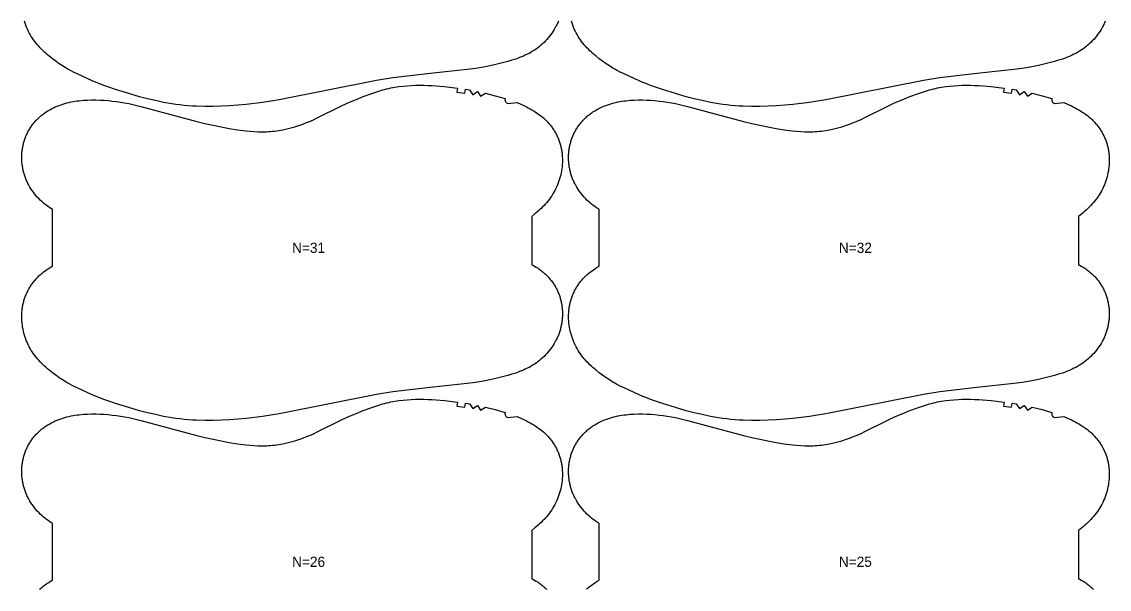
# Model space of a CAD drawing. Header units: inches. Extents: x 0 to 1874, y 0 to 1092.
# Drawn here: x 536 to 1069, y 535 to 814 of the extents above; entities that cross this region are included whole.
import ezdxf

# ---------------------------------------------------------------- set-up
doc = ezdxf.new("R2010")
doc.units = ezdxf.units.IN

msp = doc.modelspace()

# ---------------------------------------------------------------- linework, layer by layer
at = {"layer": '1'}
for points in [[(799.328, 813.8615), (799.1371, 813.3909), (798.9375, 812.9241), (798.7294, 812.4609), (798.5127, 812.0017), (798.2878, 811.5464), (798.0547, 811.0951), (797.8136, 810.6479), (797.3079, 809.7665), (796.772, 808.9027), (796.2069, 808.0573), (795.6139, 807.2312), (794.9941, 806.4251), (794.3487, 805.6396), (793.6785, 804.8755), (792.9843, 804.1333), (792.2669, 803.4135), (791.5272, 802.7168), (790.766, 802.0436), (789.984, 801.3947), (789.1821, 800.7704), (788.3612, 800.1714), (787.5221, 799.5978), (786.6661, 799.0498), (785.7941, 798.5274), (784.9071, 798.0308), (784.0063, 797.5601), (783.0927, 797.1154), (782.1672, 796.6968), (781.2311, 796.3041), (780.2854, 795.9351), (779.3312, 795.5875), (778.3698, 795.2589), (776.4298, 794.6487), (774.4747, 794.0852), (770.5435, 793.0467), (766.5869, 792.1186), (762.6039, 791.3046), (758.5975, 790.6154), (754.5721, 790.0532), (736.3828, 788.107), (718.2039, 786.0666), (710.1798, 784.7582), (662.3457, 775.1918), (658.3333, 774.5404), (654.3089, 773.9638), (646.2365, 772.9962), (642.1877, 772.6333), (638.1321, 772.3539), (634.072, 772.1533), (630.0085, 772.0325), (625.943, 772), (621.879, 772.0871), (619.849, 772.1866), (617.8214, 772.3262), (615.7972, 772.5068), (613.7771, 772.7294), (611.7621, 772.9942), (609.7524, 773.2985), (605.7499, 774.0119), (601.7709, 774.8441), (597.8141, 775.7759), (593.8781, 776.7926), (588.648, 778.2795), (582.2015, 780.3073), (578.3496, 781.6108), (576.4383, 782.3019), (574.542, 783.0306), (572.6629, 783.8018), (570.7975, 784.6069), (563.388, 787.964), (561.5594, 788.8504), (559.7572, 789.7863), (558.8686, 790.2777), (557.989, 790.7851), (556.2562, 791.8457), (554.5583, 792.9632), (552.895, 794.1326), (551.2668, 795.3505), (549.6786, 796.6194), (548.9013, 797.2743), (548.1363, 797.9433), (547.3842, 798.6271), (546.6459, 799.326), (545.9221, 800.0407), (545.2146, 800.7716), (544.5252, 801.5191), (543.8557, 802.2839), (543.2081, 803.0662), (542.584, 803.8667), (541.9853, 804.6859), (541.414, 805.5241), (540.8715, 806.3817), (540.358, 807.2576), (539.8738, 808.1505), (539.4187, 809.0593), (538.9928, 809.9827), (538.596, 810.9193), (538.2285, 811.868), (537.8903, 812.8275), (537.5813, 813.7965)], [(1067.428, 813.8615), (1067.2371, 813.3909), (1067.0375, 812.9241), (1066.8294, 812.4609), (1066.6127, 812.0017), (1066.3878, 811.5464), (1066.1547, 811.0951), (1065.9136, 810.6479), (1065.4079, 809.7665), (1064.872, 808.9027), (1064.3069, 808.0573), (1063.7139, 807.2312), (1063.0941, 806.4251), (1062.4487, 805.6396), (1061.7785, 804.8755), (1061.0843, 804.1333), (1060.3669, 803.4135), (1059.6272, 802.7168), (1058.866, 802.0436), (1058.084, 801.3947), (1057.2821, 800.7704), (1056.4612, 800.1714), (1055.6221, 799.5978), (1054.7661, 799.0498), (1053.8941, 798.5274), (1053.0071, 798.0308), (1052.1063, 797.5601), (1051.1927, 797.1154), (1050.2672, 796.6968), (1049.3311, 796.3041), (1048.3854, 795.9351), (1047.4312, 795.5875), (1046.4698, 795.2589), (1044.5298, 794.6487), (1042.5747, 794.0852), (1038.6435, 793.0467), (1034.6869, 792.1186), (1030.7039, 791.3046), (1026.6975, 790.6154), (1022.6721, 790.0532), (1004.4828, 788.107), (986.3039, 786.0666), (978.2798, 784.7582), (930.4457, 775.1918), (926.4333, 774.5404), (922.4089, 773.9638), (914.3365, 772.9962), (910.2877, 772.6333), (906.2321, 772.3539), (902.172, 772.1533), (898.1085, 772.0325), (894.043, 772), (889.979, 772.0871), (887.949, 772.1866), (885.9214, 772.3262), (883.8972, 772.5068), (881.8771, 772.7294), (879.8621, 772.9942), (877.8524, 773.2985), (873.8499, 774.0119), (869.8709, 774.8441), (865.9141, 775.7759), (861.9781, 776.7926), (856.748, 778.2795), (850.3015, 780.3073), (846.4496, 781.6108), (844.5383, 782.3019), (842.642, 783.0306), (840.7629, 783.8018), (838.8975, 784.6069), (831.488, 787.964), (829.6594, 788.8504), (827.8572, 789.7863), (826.9686, 790.2777), (826.089, 790.7851), (824.3562, 791.8457), (822.6583, 792.9632), (820.995, 794.1326), (819.3668, 795.3505), (817.7786, 796.6194), (817.0013, 797.2743), (816.2363, 797.9433), (815.4842, 798.6271), (814.7459, 799.326), (814.0221, 800.0407), (813.3146, 800.7716), (812.6252, 801.5191), (811.9557, 802.2839), (811.3081, 803.0662), (810.684, 803.8667), (810.0853, 804.6859), (809.514, 805.5241), (808.9715, 806.3817), (808.458, 807.2576), (807.9738, 808.1505), (807.5187, 809.0593), (807.0928, 809.9827), (806.696, 810.9193), (806.3285, 811.868), (805.9903, 812.8275), (805.6813, 813.7965)], [(544.9813, 535.1983), (545.3579, 535.5382), (546.1289, 536.1977), (546.9222, 536.8313), (547.7357, 537.44), (548.5675, 538.025), (549.4155, 538.5875), (550.2777, 539.1286), (551.152, 539.6496), (551.2, 539.6768), (551.2, 567.5143), (550.8337, 567.7337), (549.9777, 568.2817), (549.1386, 568.8553), (548.3177, 569.4543), (547.5158, 570.0785), (546.7338, 570.7275), (545.9725, 571.4007), (545.2328, 572.0974), (544.5155, 572.8172), (543.8213, 573.5594), (543.1511, 574.3235), (542.5057, 575.1089), (541.8859, 575.9151), (541.2929, 576.7412), (540.7278, 577.5865), (540.1919, 578.4503), (539.6862, 579.3318), (539.4451, 579.779), (539.212, 580.2302), (538.9871, 580.6856), (538.7704, 581.1448), (538.5622, 581.6079), (538.3626, 582.0748), (538.1718, 582.5453), (537.9897, 583.0193), (537.8163, 583.4967), (537.6517, 583.9772), (537.4959, 584.4606), (537.3489, 584.9469), (537.2107, 585.4358), (537.0813, 585.9272), (536.9607, 586.4209), (536.8489, 586.9167), (536.746, 587.4145), (536.6519, 587.914), (536.5666, 588.4152), (536.4902, 588.9179), (536.4227, 589.4218), (536.364, 589.9268), (536.3143, 590.4328), (536.2734, 590.9396), (536.2416, 591.447), (536.2187, 591.9548), (536.2048, 592.4629), (536.2, 592.9711), (536.2043, 593.4793), (536.2177, 593.9873), (536.2403, 594.4949), (536.2721, 595.002), (536.3132, 595.5084), (536.3635, 596.0139), (536.4231, 596.5183), (536.4921, 597.0216), (536.5705, 597.5236), (536.6582, 598.024), (536.7554, 598.5227), (536.8621, 599.0195), (536.9781, 599.5143), (537.1035, 600.0068), (537.2382, 600.4968), (537.3822, 600.9842), (537.5355, 601.4687), (537.698, 601.9502), (537.8697, 602.4285), (538.0506, 602.9033), (538.2406, 603.3745), (538.4397, 603.8419), (538.6479, 604.3053), (538.8652, 604.7645), (539.0914, 605.2193), (539.3266, 605.6696), (539.5708, 606.115), (539.8238, 606.5555), (540.0854, 606.991), (540.3556, 607.4212), (540.6342, 607.8461), (540.921, 608.2656), (541.216, 608.6793), (541.5189, 609.0873), (541.8297, 609.4894), (542.1482, 609.8855), (542.4743, 610.2753), (542.8078, 610.6588), (543.1485, 611.0358), (543.4965, 611.4062), (543.8514, 611.7698), (544.2132, 612.1265), (544.5818, 612.4761), (544.9569, 612.8187), (545.3383, 613.1542), (545.726, 613.4825), (546.1197, 613.8037), (546.5191, 614.1177), (546.9243, 614.4245), (547.3348, 614.7241), (547.7506, 615.0164), (548.1715, 615.3015), (549.0279, 615.8496), (549.9023, 616.3683), (550.7934, 616.8573), (551.6997, 617.3166), (552.6201, 617.7465), (553.5535, 618.1475), (554.4987, 618.5199), (555.4545, 618.8644), (556.42, 619.1812), (557.394, 619.4709), (558.3754, 619.7339), (559.3631, 619.9708), (560.3564, 620.1827), (561.3547, 620.371), (562.3573, 620.5369), (563.3634, 620.6818), (564.3726, 620.8068), (566.3971, 621.0026), (568.4262, 621.1332), (570.4577, 621.2014), (572.4898, 621.2085), (574.5211, 621.1558), (576.5501, 621.0451), (578.5758, 620.8803), (580.5974, 620.6661), (582.614, 620.4068), (584.6249, 620.1062), (586.6289, 619.7642), (588.625, 619.3802), (590.6119, 618.9532), (594.559, 617.9839), (622.0508, 610.6333), (626.0023, 609.6778), (629.9703, 608.7938), (633.9548, 607.9874), (637.9536, 607.2558), (641.9653, 606.602), (645.9943, 606.0607), (648.0166, 605.8466), (650.0431, 605.6825), (652.0726, 605.5798), (653.0881, 605.555), (654.1037, 605.5498), (655.1193, 605.5652), (656.1346, 605.6013), (657.1492, 605.6576), (658.1626, 605.7338), (659.1745, 605.8295), (660.1844, 605.9444), (661.1921, 606.0782), (662.197, 606.2304), (663.1988, 606.4007), (664.1974, 606.5886), (666.1843, 607.0152), (668.1568, 607.506), (670.1138, 608.0569), (672.054, 608.6646), (673.9755, 609.3289), (675.8757, 610.0501), (677.7524, 610.8289), (679.6047, 611.6633), (681.4371, 612.5418), (692.3331, 618.0222), (696.0305, 619.7112), (699.7734, 621.2984), (703.5508, 622.799), (707.3615, 624.2156), (709.2803, 624.8897), (711.2107, 625.5281), (713.1556, 626.1162), (714.1344, 626.3869), (715.1179, 626.6396), (716.1064, 626.8728), (717.0995, 627.0867), (718.0968, 627.2819), (719.0977, 627.4589), (721.1085, 627.7605), (723.1282, 627.996), (725.1533, 628.17), (727.1821, 628.2885), (729.2135, 628.3579), (731.2461, 628.3845), (733.2789, 628.3735), (735.3109, 628.3256), (737.3416, 628.2405), (739.3702, 628.1178), (743.4195, 627.7652), (749.7677, 626.997), (749.4964, 625.0155), (753.4127, 624.4389), (753.7249, 626.4144), (755.6986, 626.091), (757.3095, 623.7769), (759.6335, 625.3726), (761.1794, 623.0165), (763.5466, 624.5443), (768.3847, 623.2868), (773.1967, 621.9325), (773.0989, 621.319), (773.1938, 620.705), (773.4721, 620.1496), (773.9071, 619.7061), (774.4571, 619.4172), (774.4571, 619.4172), (779.0323, 619.8646), (780.9064, 619.0794), (782.7533, 618.2323), (783.6652, 617.7841), (784.5686, 617.3186), (785.463, 616.8352), (786.3478, 616.3334), (787.2221, 615.8125), (788.0843, 615.2714), (788.9323, 614.7089), (789.7641, 614.1239), (790.5776, 613.5152), (791.3709, 612.8816), (792.1419, 612.2221), (792.5184, 611.8822), (792.8886, 611.5353), (793.2523, 611.1815), (793.6093, 610.8207), (793.9594, 610.4531), (794.3027, 610.0789), (794.639, 609.6982), (794.9681, 609.3113), (795.29, 608.9181), (795.6046, 608.519), (795.9117, 608.114), (796.2113, 607.7033), (796.5032, 607.287), (796.7873, 606.8654), (797.0635, 606.4385), (797.3318, 606.0066), (797.592, 605.5697), (797.8439, 605.128), (798.0875, 604.6817), (798.3228, 604.231), (798.5496, 603.776), (798.7678, 603.3168), (798.9775, 602.8537), (799.1784, 602.3868), (799.3706, 601.9162), (799.554, 601.4422), (799.7285, 600.9649), (799.8941, 600.4845), (800.0506, 600.0011), (800.1979, 599.5149), (800.3361, 599.0261), (800.4651, 598.5348), (800.5847, 598.0412), (800.6949, 597.5455), (800.7957, 597.0478), (800.8871, 596.5483), (800.9691, 596.0472), (801.0419, 595.5446), (801.1055, 595.0407), (801.16, 594.5357), (801.2055, 594.0297), (801.242, 593.5229), (801.2884, 592.5076), (801.2998, 591.4911), (801.2768, 590.4747), (801.2199, 589.4598), (801.1297, 588.4476), (801.0068, 587.439), (800.8517, 586.435), (800.6647, 585.4362), (800.4466, 584.4437), (800.1976, 583.4581), (799.9184, 582.4804), (799.6095, 581.5113), (799.2712, 580.5519), (798.9037, 579.6032), (798.507, 578.6665), (798.0811, 577.7432), (797.626, 576.8344), (797.1417, 575.9414), (796.6283, 575.0655), (796.0858, 574.208), (795.5144, 573.3697), (794.9158, 572.5506), (794.2917, 571.7501), (793.644, 570.9677), (792.9746, 570.203), (792.2852, 569.4555), (791.5777, 568.7246), (790.8539, 568.0099), (790.1155, 567.3109), (789.3635, 566.6272), (788.5984, 565.9581), (787.8212, 565.3033), (786.2998, 564.0878), (786.2998, 540.3795), (786.7064, 540.1734), (787.5975, 539.6844), (788.4719, 539.1657), (789.3282, 538.6176), (789.7491, 538.3326), (790.165, 538.0402), (790.5755, 537.7407), (790.9806, 537.4339), (791.3801, 537.1198), (791.7738, 536.7986), (792.1614, 536.4703), (792.5429, 536.1348), (792.918, 535.7922), (793.2866, 535.4426), (793.6484, 535.0859)], [(813.0813, 535.1983), (813.4579, 535.5382), (814.2289, 536.1977), (815.0222, 536.8313), (815.8357, 537.44), (816.6675, 538.025), (817.5155, 538.5875), (818.3777, 539.1286), (819.252, 539.6496), (819.3, 539.6768), (819.3, 567.5143), (818.9337, 567.7337), (818.0777, 568.2817), (817.2386, 568.8553), (816.4177, 569.4543), (815.6158, 570.0785), (814.8338, 570.7275), (814.0725, 571.4007), (813.3328, 572.0974), (812.6155, 572.8172), (811.9213, 573.5594), (811.2511, 574.3235), (810.6057, 575.1089), (809.9859, 575.9151), (809.3929, 576.7412), (808.8278, 577.5865), (808.2919, 578.4503), (807.7862, 579.3318), (807.5451, 579.779), (807.312, 580.2302), (807.0871, 580.6856), (806.8704, 581.1448), (806.6622, 581.6079), (806.4626, 582.0748), (806.2718, 582.5453), (806.0897, 583.0193), (805.9163, 583.4967), (805.7517, 583.9772), (805.5959, 584.4606), (805.4489, 584.9469), (805.3107, 585.4358), (805.1813, 585.9272), (805.0607, 586.4209), (804.9489, 586.9167), (804.846, 587.4145), (804.7519, 587.914), (804.6666, 588.4152), (804.5902, 588.9179), (804.5227, 589.4218), (804.464, 589.9268), (804.4143, 590.4328), (804.3734, 590.9396), (804.3416, 591.447), (804.3187, 591.9548), (804.3048, 592.4629), (804.3, 592.9711), (804.3043, 593.4793), (804.3177, 593.9873), (804.3403, 594.4949), (804.3721, 595.002), (804.4132, 595.5084), (804.4635, 596.0139), (804.5231, 596.5183), (804.5921, 597.0216), (804.6705, 597.5236), (804.7582, 598.024), (804.8554, 598.5227), (804.9621, 599.0195), (805.0781, 599.5143), (805.2035, 600.0068), (805.3382, 600.4968), (805.4822, 600.9842), (805.6355, 601.4687), (805.798, 601.9502), (805.9697, 602.4285), (806.1506, 602.9033), (806.3406, 603.3745), (806.5397, 603.8419), (806.7479, 604.3053), (806.9652, 604.7645), (807.1914, 605.2193), (807.4266, 605.6696), (807.6708, 606.115), (807.9238, 606.5555), (808.1854, 606.991), (808.4556, 607.4212), (808.7342, 607.8461), (809.021, 608.2656), (809.316, 608.6793), (809.6189, 609.0873), (809.9297, 609.4894), (810.2482, 609.8855), (810.5743, 610.2753), (810.9078, 610.6588), (811.2485, 611.0358), (811.5965, 611.4062), (811.9514, 611.7698), (812.3132, 612.1265), (812.6818, 612.4761), (813.0569, 612.8187), (813.4383, 613.1542), (813.826, 613.4825), (814.2197, 613.8037), (814.6191, 614.1177), (815.0243, 614.4245), (815.4348, 614.7241), (815.8506, 615.0164), (816.2715, 615.3015), (817.1279, 615.8496), (818.0023, 616.3683), (818.8934, 616.8573), (819.7997, 617.3166), (820.7201, 617.7465), (821.6535, 618.1475), (822.5987, 618.5199), (823.5545, 618.8644), (824.52, 619.1812), (825.494, 619.4709), (826.4754, 619.7339), (827.4631, 619.9708), (828.4564, 620.1827), (829.4547, 620.371), (830.4573, 620.5369), (831.4634, 620.6818), (832.4726, 620.8068), (834.4971, 621.0026), (836.5262, 621.1332), (838.5577, 621.2014), (840.5898, 621.2085), (842.6211, 621.1558), (844.6501, 621.0451), (846.6758, 620.8803), (848.6974, 620.6661), (850.714, 620.4068), (852.7249, 620.1062), (854.7289, 619.7642), (856.725, 619.3802), (858.7119, 618.9532), (862.659, 617.9839), (890.1508, 610.6333), (894.1023, 609.6778), (898.0703, 608.7938), (902.0548, 607.9874), (906.0536, 607.2558), (910.0653, 606.602), (914.0943, 606.0607), (916.1166, 605.8466), (918.1431, 605.6825), (920.1726, 605.5798), (921.1881, 605.555), (922.2037, 605.5498), (923.2193, 605.5652), (924.2346, 605.6013), (925.2492, 605.6576), (926.2626, 605.7338), (927.2745, 605.8295), (928.2844, 605.9444), (929.2921, 606.0782), (930.297, 606.2304), (931.2988, 606.4007), (932.2974, 606.5886), (934.2843, 607.0152), (936.2568, 607.506), (938.2138, 608.0569), (940.154, 608.6646), (942.0755, 609.3289), (943.9757, 610.0501), (945.8524, 610.8289), (947.7047, 611.6633), (949.5371, 612.5418), (960.4331, 618.0222), (964.1305, 619.7112), (967.8734, 621.2984), (971.6508, 622.799), (975.4615, 624.2156), (977.3803, 624.8897), (979.3107, 625.5281), (981.2556, 626.1162), (982.2344, 626.3869), (983.2179, 626.6396), (984.2064, 626.8728), (985.1995, 627.0867), (986.1968, 627.2819), (987.1977, 627.4589), (989.2085, 627.7605), (991.2282, 627.996), (993.2533, 628.17), (995.2821, 628.2885), (997.3135, 628.3579), (999.3461, 628.3845), (1001.3789, 628.3735), (1003.4109, 628.3256), (1005.4416, 628.2405), (1007.4702, 628.1178), (1011.5195, 627.7652), (1017.8677, 626.997), (1017.5964, 625.0155), (1021.5127, 624.4389), (1021.8249, 626.4144), (1023.7986, 626.091), (1025.4095, 623.7769), (1027.7335, 625.3726), (1029.2794, 623.0165), (1031.6466, 624.5443), (1036.4847, 623.2868), (1041.2967, 621.9325), (1041.1989, 621.319), (1041.2938, 620.705), (1041.5721, 620.1496), (1042.0071, 619.7061), (1042.5571, 619.4172), (1042.5571, 619.4172), (1047.1323, 619.8646), (1049.0064, 619.0794), (1050.8533, 618.2323), (1051.7652, 617.7841), (1052.6686, 617.3186), (1053.563, 616.8352), (1054.4478, 616.3334), (1055.3221, 615.8125), (1056.1843, 615.2714), (1057.0323, 614.7089), (1057.8641, 614.1239), (1058.6776, 613.5152), (1059.4709, 612.8816), (1060.2419, 612.2221), (1060.6184, 611.8822), (1060.9886, 611.5353), (1061.3523, 611.1815), (1061.7093, 610.8207), (1062.0594, 610.4531), (1062.4027, 610.0789), (1062.739, 609.6982), (1063.0681, 609.3113), (1063.39, 608.9181), (1063.7046, 608.519), (1064.0117, 608.114), (1064.3113, 607.7033), (1064.6032, 607.287), (1064.8873, 606.8654), (1065.1635, 606.4385), (1065.4318, 606.0066), (1065.692, 605.5697), (1065.9439, 605.128), (1066.1875, 604.6817), (1066.4228, 604.231), (1066.6496, 603.776), (1066.8678, 603.3168), (1067.0775, 602.8537), (1067.2784, 602.3868), (1067.4706, 601.9162), (1067.654, 601.4422), (1067.8285, 600.9649), (1067.9941, 600.4845), (1068.1506, 600.0011), (1068.2979, 599.5149), (1068.4361, 599.0261), (1068.5651, 598.5348), (1068.6847, 598.0412), (1068.7949, 597.5455), (1068.8957, 597.0478), (1068.9871, 596.5483), (1069.0691, 596.0472), (1069.1419, 595.5446), (1069.2055, 595.0407), (1069.26, 594.5357), (1069.3055, 594.0297), (1069.342, 593.5229), (1069.3884, 592.5076), (1069.3998, 591.4911), (1069.3768, 590.4747), (1069.3199, 589.4598), (1069.2297, 588.4476), (1069.1068, 587.439), (1068.9517, 586.435), (1068.7647, 585.4362), (1068.5466, 584.4437), (1068.2976, 583.4581), (1068.0184, 582.4804), (1067.7095, 581.5113), (1067.3712, 580.5519), (1067.0037, 579.6032), (1066.607, 578.6665), (1066.1811, 577.7432), (1065.726, 576.8344), (1065.2417, 575.9414), (1064.7283, 575.0655), (1064.1858, 574.208), (1063.6144, 573.3697), (1063.0158, 572.5506), (1062.3917, 571.7501), (1061.744, 570.9677), (1061.0746, 570.203), (1060.3852, 569.4555), (1059.6777, 568.7246), (1058.9539, 568.0099), (1058.2155, 567.3109), (1057.4635, 566.6272), (1056.6984, 565.9581), (1055.9212, 565.3033), (1054.3998, 564.0878), (1054.3998, 540.3795), (1054.8064, 540.1734), (1055.6975, 539.6844), (1056.5719, 539.1657), (1057.4282, 538.6176), (1057.8491, 538.3326), (1058.265, 538.0402), (1058.6755, 537.7407), (1059.0806, 537.4339), (1059.4801, 537.1198), (1059.8738, 536.7986), (1060.2614, 536.4703), (1060.6429, 536.1348), (1061.018, 535.7922), (1061.3866, 535.4426), (1061.7484, 535.0859)]]:
    msp.add_lwpolyline(points, dxfattribs=at)
for points in [[(774.4571, 773.4172), (779.0323, 773.8646), (780.9064, 773.0794), (782.7533, 772.2323), (783.6652, 771.7841), (784.5686, 771.3186), (785.463, 770.8352), (786.3478, 770.3334), (787.2221, 769.8125), (788.0843, 769.2714), (788.9323, 768.7089), (789.7641, 768.1239), (790.5776, 767.5152), (791.3709, 766.8816), (792.1419, 766.2221), (792.5184, 765.8822), (792.8886, 765.5353), (793.2523, 765.1815), (793.6093, 764.8207), (793.9594, 764.4531), (794.3027, 764.0789), (794.639, 763.6982), (794.9681, 763.3113), (795.29, 762.9181), (795.6046, 762.519), (795.9117, 762.114), (796.2113, 761.7033), (796.5032, 761.287), (796.7873, 760.8654), (797.0635, 760.4385), (797.3318, 760.0066), (797.592, 759.5697), (797.8439, 759.128), (798.0875, 758.6817), (798.3228, 758.231), (798.5496, 757.776), (798.7678, 757.3168), (798.9775, 756.8537), (799.1784, 756.3868), (799.3706, 755.9162), (799.554, 755.4422), (799.7285, 754.9649), (799.8941, 754.4845), (800.0506, 754.0011), (800.1979, 753.5149), (800.3361, 753.0261), (800.4651, 752.5348), (800.5847, 752.0412), (800.6949, 751.5455), (800.7957, 751.0478), (800.8871, 750.5483), (800.9691, 750.0472), (801.0419, 749.5446), (801.1055, 749.0407), (801.16, 748.5357), (801.2055, 748.0297), (801.242, 747.5229), (801.2884, 746.5076), (801.2998, 745.4911), (801.2768, 744.4747), (801.2199, 743.4598), (801.1297, 742.4476), (801.0068, 741.439), (800.8517, 740.435), (800.6647, 739.4362), (800.4466, 738.4437), (800.1976, 737.4581), (799.9184, 736.4804), (799.6095, 735.5113), (799.2712, 734.5519), (798.9037, 733.6032), (798.507, 732.6665), (798.0811, 731.7432), (797.626, 730.8344), (797.1417, 729.9414), (796.6283, 729.0655), (796.0858, 728.208), (795.5144, 727.3697), (794.9158, 726.5506), (794.2917, 725.7501), (793.644, 724.9677), (792.9746, 724.203), (792.2852, 723.4555), (791.5777, 722.7246), (790.8539, 722.0099), (790.1155, 721.3109), (789.3635, 720.6272), (788.5984, 719.9581), (787.8212, 719.3033), (786.2998, 718.0878), (786.2998, 694.3795), (786.7064, 694.1734), (787.5975, 693.6844), (788.4719, 693.1657), (789.3282, 692.6176), (789.7491, 692.3326), (790.165, 692.0402), (790.5755, 691.7407), (790.9806, 691.4339), (791.3801, 691.1198), (791.7738, 690.7986), (792.1614, 690.4703), (792.5429, 690.1348), (792.918, 689.7922), (793.2866, 689.4426), (793.6484, 689.0859), (794.0033, 688.7223), (794.3512, 688.3519), (794.692, 687.9749), (795.0255, 687.5914), (795.3516, 687.2016), (795.6701, 686.8055), (795.9808, 686.4035), (796.2838, 685.9955), (796.5787, 685.5817), (796.8656, 685.1623), (797.1442, 684.7374), (797.4143, 684.3071), (797.676, 683.8716), (797.929, 683.4311), (798.1731, 682.9857), (798.4084, 682.5355), (798.6346, 682.0807), (798.8519, 681.6215), (799.0601, 681.1581), (799.2592, 680.6907), (799.4492, 680.2194), (799.6301, 679.7446), (799.8018, 679.2663), (799.9643, 678.7848), (800.1176, 678.3003), (800.2616, 677.8129), (800.3963, 677.3229), (800.5217, 676.8304), (800.6377, 676.3356), (800.7443, 675.8388), (800.8416, 675.3401), (800.9293, 674.8397), (801.0077, 674.3377), (801.0767, 673.8345), (801.1363, 673.33), (801.1866, 672.8245), (801.2277, 672.3181), (801.2595, 671.811), (801.2821, 671.3034), (801.2955, 670.7954), (801.2998, 670.2872), (801.295, 669.779), (801.2811, 669.2709), (801.2582, 668.7631), (801.2263, 668.2557), (801.1855, 667.7489), (801.1357, 667.243), (801.0771, 666.7379), (801.0096, 666.234), (800.9332, 665.7313), (800.8479, 665.2302), (800.7538, 664.7306), (800.6509, 664.2328), (800.5391, 663.737), (800.4185, 663.2433), (800.2891, 662.7519), (800.1509, 662.263), (800.0039, 661.7767), (799.8481, 661.2933), (799.6835, 660.8128), (799.5101, 660.3355), (799.328, 659.8615), (799.1371, 659.3909), (798.9375, 658.9241), (798.7294, 658.4609), (798.5127, 658.0017), (798.2878, 657.5464), (798.0547, 657.0951), (797.8136, 656.6479), (797.3079, 655.7665), (796.772, 654.9027), (796.2069, 654.0573), (795.6139, 653.2312), (794.9941, 652.4251), (794.3487, 651.6396), (793.6785, 650.8755), (792.9843, 650.1333), (792.2669, 649.4135), (791.5272, 648.7168), (790.766, 648.0436), (789.984, 647.3947), (789.1821, 646.7704), (788.3612, 646.1714), (787.5221, 645.5978), (786.6661, 645.0498), (785.7941, 644.5274), (784.9071, 644.0308), (784.0063, 643.5601), (783.0927, 643.1154), (782.1672, 642.6968), (781.2311, 642.3041), (780.2854, 641.9351), (779.3312, 641.5875), (778.3698, 641.2589), (776.4298, 640.6487), (774.4747, 640.0852), (770.5435, 639.0467), (766.5869, 638.1186), (762.6039, 637.3046), (758.5975, 636.6154), (754.5721, 636.0532), (736.3828, 634.107), (718.2039, 632.0666), (710.1798, 630.7582), (662.3457, 621.1918), (658.3333, 620.5404), (654.3089, 619.9638), (646.2365, 618.9962), (642.1877, 618.6333), (638.1321, 618.3539), (634.072, 618.1533), (630.0085, 618.0325), (625.943, 618), (621.879, 618.0871), (619.849, 618.1866), (617.8214, 618.3262), (615.7972, 618.5068), (613.7771, 618.7294), (611.7621, 618.9942), (609.7524, 619.2985), (605.7499, 620.0119), (601.7709, 620.8441), (597.8141, 621.7759), (593.8781, 622.7926), (588.648, 624.2795), (582.2015, 626.3073), (578.3496, 627.6108), (576.4383, 628.3019), (574.542, 629.0306), (572.6629, 629.8018), (570.7975, 630.6069), (563.388, 633.964), (561.5594, 634.8504), (559.7572, 635.7863), (558.8686, 636.2777), (557.989, 636.7851), (556.2562, 637.8457), (554.5583, 638.9632), (552.895, 640.1326), (551.2668, 641.3505), (549.6786, 642.6194), (548.9013, 643.2743), (548.1363, 643.9433), (547.3842, 644.6271), (546.6459, 645.326), (545.9221, 646.0407), (545.2146, 646.7716), (544.5252, 647.5191), (543.8557, 648.2839), (543.2081, 649.0662), (542.584, 649.8667), (541.9853, 650.6859), (541.414, 651.5241), (540.8715, 652.3817), (540.358, 653.2576), (539.8738, 654.1505), (539.4187, 655.0593), (538.9928, 655.9827), (538.596, 656.9193), (538.2285, 657.868), (537.8903, 658.8275), (537.5813, 659.7965), (537.3021, 660.7742), (537.0532, 661.7598), (536.835, 662.7524), (536.6481, 663.7511), (536.4929, 664.7552), (536.37, 665.7637), (536.2799, 666.7759), (536.223, 667.7908), (536.2, 668.8072), (536.2114, 669.8237), (536.2578, 670.839), (536.2943, 671.3458), (536.3397, 671.8518), (536.3942, 672.3568), (536.4579, 672.8607), (536.5306, 673.3633), (536.6127, 673.8644), (536.7041, 674.3639), (536.8048, 674.8616), (536.9151, 675.3573), (537.0347, 675.8509), (537.1636, 676.3422), (537.3018, 676.831), (537.4492, 677.3172), (537.6057, 677.8006), (537.7712, 678.281), (537.9457, 678.7583), (538.1291, 679.2323), (538.3214, 679.7029), (538.5223, 680.1698), (538.732, 680.6329), (538.9502, 681.0921), (539.177, 681.5471), (539.4122, 681.9979), (539.6559, 682.4441), (539.9078, 682.8858), (540.168, 683.3227), (540.4362, 683.7546), (540.7125, 684.1815), (540.9966, 684.6032), (541.2885, 685.0194), (541.5881, 685.4301), (541.8952, 685.8351), (542.2098, 686.2342), (542.5317, 686.6274), (542.8608, 687.0144), (543.1971, 687.395), (543.5403, 687.7692), (543.8905, 688.1368), (544.2475, 688.4976), (544.6111, 688.8515), (544.9813, 689.1983), (545.3579, 689.5382), (546.1289, 690.1977), (546.9222, 690.8313), (547.7357, 691.44), (548.5675, 692.025), (549.4155, 692.5875), (550.2777, 693.1286), (551.152, 693.6496), (551.2, 693.6768), (551.2, 721.5143), (550.8337, 721.7337), (549.9777, 722.2817), (549.1386, 722.8553), (548.3177, 723.4543), (547.5158, 724.0785), (546.7338, 724.7275), (545.9725, 725.4007), (545.2328, 726.0974), (544.5155, 726.8172), (543.8213, 727.5594), (543.1511, 728.3235), (542.5057, 729.1089), (541.8859, 729.9151), (541.2929, 730.7412), (540.7278, 731.5865), (540.1919, 732.4503), (539.6862, 733.3318), (539.4451, 733.779), (539.212, 734.2302), (538.9871, 734.6856), (538.7704, 735.1448), (538.5622, 735.6079), (538.3626, 736.0748), (538.1718, 736.5453), (537.9897, 737.0193), (537.8163, 737.4967), (537.6517, 737.9772), (537.4959, 738.4606), (537.3489, 738.9469), (537.2107, 739.4358), (537.0813, 739.9272), (536.9607, 740.4209), (536.8489, 740.9167), (536.746, 741.4145), (536.6519, 741.914), (536.5666, 742.4152), (536.4902, 742.9179), (536.4227, 743.4218), (536.364, 743.9268), (536.3143, 744.4328), (536.2734, 744.9396), (536.2416, 745.447), (536.2187, 745.9548), (536.2048, 746.4629), (536.2, 746.9711), (536.2043, 747.4793), (536.2177, 747.9873), (536.2403, 748.4949), (536.2721, 749.002), (536.3132, 749.5084), (536.3635, 750.0139), (536.4231, 750.5183), (536.4921, 751.0216), (536.5705, 751.5236), (536.6582, 752.024), (536.7554, 752.5227), (536.8621, 753.0195), (536.9781, 753.5143), (537.1035, 754.0068), (537.2382, 754.4968), (537.3822, 754.9842), (537.5355, 755.4687), (537.698, 755.9502), (537.8697, 756.4285), (538.0506, 756.9033), (538.2406, 757.3745), (538.4397, 757.8419), (538.6479, 758.3053), (538.8652, 758.7645), (539.0914, 759.2193), (539.3266, 759.6696), (539.5708, 760.115), (539.8238, 760.5555), (540.0854, 760.991), (540.3556, 761.4212), (540.6342, 761.8461), (540.921, 762.2656), (541.216, 762.6793), (541.5189, 763.0873), (541.8297, 763.4894), (542.1482, 763.8855), (542.4743, 764.2753), (542.8078, 764.6588), (543.1485, 765.0358), (543.4965, 765.4062), (543.8514, 765.7698), (544.2132, 766.1265), (544.5818, 766.4761), (544.9569, 766.8187), (545.3383, 767.1542), (545.726, 767.4825), (546.1197, 767.8037), (546.5191, 768.1177), (546.9243, 768.4245), (547.3348, 768.7241), (547.7506, 769.0164), (548.1715, 769.3015), (549.0279, 769.8496), (549.9023, 770.3683), (550.7934, 770.8573), (551.6997, 771.3166), (552.6201, 771.7465), (553.5535, 772.1475), (554.4987, 772.5199), (555.4545, 772.8644), (556.42, 773.1812), (557.394, 773.4709), (558.3754, 773.7339), (559.3631, 773.9708), (560.3564, 774.1827), (561.3547, 774.371), (562.3573, 774.5369), (563.3634, 774.6818), (564.3726, 774.8068), (566.3971, 775.0026), (568.4262, 775.1332), (570.4577, 775.2014), (572.4898, 775.2085), (574.5211, 775.1558), (576.5501, 775.0451), (578.5758, 774.8803), (580.5974, 774.6661), (582.614, 774.4068), (584.6249, 774.1062), (586.6289, 773.7642), (588.625, 773.3802), (590.6119, 772.9532), (594.559, 771.9839), (622.0508, 764.6333), (626.0023, 763.6778), (629.9703, 762.7938), (633.9548, 761.9874), (637.9536, 761.2558), (641.9653, 760.602), (645.9943, 760.0607), (648.0166, 759.8466), (650.0431, 759.6825), (652.0726, 759.5798), (653.0881, 759.555), (654.1037, 759.5498), (655.1193, 759.5652), (656.1346, 759.6013), (657.1492, 759.6576), (658.1626, 759.7338), (659.1745, 759.8295), (660.1844, 759.9444), (661.1921, 760.0782), (662.197, 760.2304), (663.1988, 760.4007), (664.1974, 760.5886), (666.1843, 761.0152), (668.1568, 761.506), (670.1138, 762.0569), (672.054, 762.6646), (673.9755, 763.3289), (675.8757, 764.0501), (677.7524, 764.8289), (679.6047, 765.6633), (681.4371, 766.5418), (692.3331, 772.0222), (696.0305, 773.7112), (699.7734, 775.2984), (703.5508, 776.799), (707.3615, 778.2156), (709.2803, 778.8897), (711.2107, 779.5281), (713.1556, 780.1162), (714.1344, 780.3869), (715.1179, 780.6396), (716.1064, 780.8728), (717.0995, 781.0867), (718.0968, 781.2819), (719.0977, 781.4589), (721.1085, 781.7605), (723.1282, 781.996), (725.1533, 782.17), (727.1821, 782.2885), (729.2135, 782.3579), (731.2461, 782.3845), (733.2789, 782.3735), (735.3109, 782.3256), (737.3416, 782.2405), (739.3702, 782.1178), (743.4195, 781.7652), (749.7677, 780.997), (749.4964, 779.0155), (753.4127, 778.4389), (753.7249, 780.4144), (755.6986, 780.091), (757.3095, 777.7769), (759.6335, 779.3726), (761.1794, 777.0165), (763.5466, 778.5443), (768.3847, 777.2868), (773.1967, 775.9325), (773.0989, 775.319), (773.1938, 774.705), (773.4721, 774.1496), (773.9071, 773.7061), (774.4571, 773.4172)], [(1042.5571, 773.4172), (1047.1323, 773.8646), (1049.0064, 773.0794), (1050.8533, 772.2323), (1051.7652, 771.7841), (1052.6686, 771.3186), (1053.563, 770.8352), (1054.4478, 770.3334), (1055.3221, 769.8125), (1056.1843, 769.2714), (1057.0323, 768.7089), (1057.8641, 768.1239), (1058.6776, 767.5152), (1059.4709, 766.8816), (1060.2419, 766.2221), (1060.6184, 765.8822), (1060.9886, 765.5353), (1061.3523, 765.1815), (1061.7093, 764.8207), (1062.0594, 764.4531), (1062.4027, 764.0789), (1062.739, 763.6982), (1063.0681, 763.3113), (1063.39, 762.9181), (1063.7046, 762.519), (1064.0117, 762.114), (1064.3113, 761.7033), (1064.6032, 761.287), (1064.8873, 760.8654), (1065.1635, 760.4385), (1065.4318, 760.0066), (1065.692, 759.5697), (1065.9439, 759.128), (1066.1875, 758.6817), (1066.4228, 758.231), (1066.6496, 757.776), (1066.8678, 757.3168), (1067.0775, 756.8537), (1067.2784, 756.3868), (1067.4706, 755.9162), (1067.654, 755.4422), (1067.8285, 754.9649), (1067.9941, 754.4845), (1068.1506, 754.0011), (1068.2979, 753.5149), (1068.4361, 753.0261), (1068.5651, 752.5348), (1068.6847, 752.0412), (1068.7949, 751.5455), (1068.8957, 751.0478), (1068.9871, 750.5483), (1069.0691, 750.0472), (1069.1419, 749.5446), (1069.2055, 749.0407), (1069.26, 748.5357), (1069.3055, 748.0297), (1069.342, 747.5229), (1069.3884, 746.5076), (1069.3998, 745.4911), (1069.3768, 744.4747), (1069.3199, 743.4598), (1069.2297, 742.4476), (1069.1068, 741.439), (1068.9517, 740.435), (1068.7647, 739.4362), (1068.5466, 738.4437), (1068.2976, 737.4581), (1068.0184, 736.4804), (1067.7095, 735.5113), (1067.3712, 734.5519), (1067.0037, 733.6032), (1066.607, 732.6665), (1066.1811, 731.7432), (1065.726, 730.8344), (1065.2417, 729.9414), (1064.7283, 729.0655), (1064.1858, 728.208), (1063.6144, 727.3697), (1063.0158, 726.5506), (1062.3917, 725.7501), (1061.744, 724.9677), (1061.0746, 724.203), (1060.3852, 723.4555), (1059.6777, 722.7246), (1058.9539, 722.0099), (1058.2155, 721.3109), (1057.4635, 720.6272), (1056.6984, 719.9581), (1055.9212, 719.3033), (1054.3998, 718.0878), (1054.3998, 694.3795), (1054.8064, 694.1734), (1055.6975, 693.6844), (1056.5719, 693.1657), (1057.4282, 692.6176), (1057.8491, 692.3326), (1058.265, 692.0402), (1058.6755, 691.7407), (1059.0806, 691.4339), (1059.4801, 691.1198), (1059.8738, 690.7986), (1060.2614, 690.4703), (1060.6429, 690.1348), (1061.018, 689.7922), (1061.3866, 689.4426), (1061.7484, 689.0859), (1062.1033, 688.7223), (1062.4512, 688.3519), (1062.792, 687.9749), (1063.1255, 687.5914), (1063.4516, 687.2016), (1063.7701, 686.8055), (1064.0808, 686.4035), (1064.3838, 685.9955), (1064.6787, 685.5817), (1064.9656, 685.1623), (1065.2442, 684.7374), (1065.5143, 684.3071), (1065.776, 683.8716), (1066.029, 683.4311), (1066.2731, 682.9857), (1066.5084, 682.5355), (1066.7346, 682.0807), (1066.9519, 681.6215), (1067.1601, 681.1581), (1067.3592, 680.6907), (1067.5492, 680.2194), (1067.7301, 679.7446), (1067.9018, 679.2663), (1068.0643, 678.7848), (1068.2176, 678.3003), (1068.3616, 677.8129), (1068.4963, 677.3229), (1068.6217, 676.8304), (1068.7377, 676.3356), (1068.8443, 675.8388), (1068.9416, 675.3401), (1069.0293, 674.8397), (1069.1077, 674.3377), (1069.1767, 673.8345), (1069.2363, 673.33), (1069.2866, 672.8245), (1069.3277, 672.3181), (1069.3595, 671.811), (1069.3821, 671.3034), (1069.3955, 670.7954), (1069.3998, 670.2872), (1069.395, 669.779), (1069.3811, 669.2709), (1069.3582, 668.7631), (1069.3263, 668.2557), (1069.2855, 667.7489), (1069.2357, 667.243), (1069.1771, 666.7379), (1069.1096, 666.234), (1069.0332, 665.7313), (1068.9479, 665.2302), (1068.8538, 664.7306), (1068.7509, 664.2328), (1068.6391, 663.737), (1068.5185, 663.2433), (1068.3891, 662.7519), (1068.2509, 662.263), (1068.1039, 661.7767), (1067.9481, 661.2933), (1067.7835, 660.8128), (1067.6101, 660.3355), (1067.428, 659.8615), (1067.2371, 659.3909), (1067.0375, 658.9241), (1066.8294, 658.4609), (1066.6127, 658.0017), (1066.3878, 657.5464), (1066.1547, 657.0951), (1065.9136, 656.6479), (1065.4079, 655.7665), (1064.872, 654.9027), (1064.3069, 654.0573), (1063.7139, 653.2312), (1063.0941, 652.4251), (1062.4487, 651.6396), (1061.7785, 650.8755), (1061.0843, 650.1333), (1060.3669, 649.4135), (1059.6272, 648.7168), (1058.866, 648.0436), (1058.084, 647.3947), (1057.2821, 646.7704), (1056.4612, 646.1714), (1055.6221, 645.5978), (1054.7661, 645.0498), (1053.8941, 644.5274), (1053.0071, 644.0308), (1052.1063, 643.5601), (1051.1927, 643.1154), (1050.2672, 642.6968), (1049.3311, 642.3041), (1048.3854, 641.9351), (1047.4312, 641.5875), (1046.4698, 641.2589), (1044.5298, 640.6487), (1042.5747, 640.0852), (1038.6435, 639.0467), (1034.6869, 638.1186), (1030.7039, 637.3046), (1026.6975, 636.6154), (1022.6721, 636.0532), (1004.4828, 634.107), (986.3039, 632.0666), (978.2798, 630.7582), (930.4457, 621.1918), (926.4333, 620.5404), (922.4089, 619.9638), (914.3365, 618.9962), (910.2877, 618.6333), (906.2321, 618.3539), (902.172, 618.1533), (898.1085, 618.0325), (894.043, 618), (889.979, 618.0871), (887.949, 618.1866), (885.9214, 618.3262), (883.8972, 618.5068), (881.8771, 618.7294), (879.8621, 618.9942), (877.8524, 619.2985), (873.8499, 620.0119), (869.8709, 620.8441), (865.9141, 621.7759), (861.9781, 622.7926), (856.748, 624.2795), (850.3015, 626.3073), (846.4496, 627.6108), (844.5383, 628.3019), (842.642, 629.0306), (840.7629, 629.8018), (838.8975, 630.6069), (831.488, 633.964), (829.6594, 634.8504), (827.8572, 635.7863), (826.9686, 636.2777), (826.089, 636.7851), (824.3562, 637.8457), (822.6583, 638.9632), (820.995, 640.1326), (819.3668, 641.3505), (817.7786, 642.6194), (817.0013, 643.2743), (816.2363, 643.9433), (815.4842, 644.6271), (814.7459, 645.326), (814.0221, 646.0407), (813.3146, 646.7716), (812.6252, 647.5191), (811.9557, 648.2839), (811.3081, 649.0662), (810.684, 649.8667), (810.0853, 650.6859), (809.514, 651.5241), (808.9715, 652.3817), (808.458, 653.2576), (807.9738, 654.1505), (807.5187, 655.0593), (807.0928, 655.9827), (806.696, 656.9193), (806.3285, 657.868), (805.9903, 658.8275), (805.6813, 659.7965), (805.4021, 660.7742), (805.1532, 661.7598), (804.935, 662.7524), (804.7481, 663.7511), (804.5929, 664.7552), (804.47, 665.7637), (804.3799, 666.7759), (804.323, 667.7908), (804.3, 668.8072), (804.3114, 669.8237), (804.3578, 670.839), (804.3943, 671.3458), (804.4397, 671.8518), (804.4942, 672.3568), (804.5579, 672.8607), (804.6306, 673.3633), (804.7127, 673.8644), (804.8041, 674.3639), (804.9048, 674.8616), (805.0151, 675.3573), (805.1347, 675.8509), (805.2636, 676.3422), (805.4018, 676.831), (805.5492, 677.3172), (805.7057, 677.8006), (805.8712, 678.281), (806.0457, 678.7583), (806.2291, 679.2323), (806.4214, 679.7029), (806.6223, 680.1698), (806.832, 680.6329), (807.0502, 681.0921), (807.277, 681.5471), (807.5122, 681.9979), (807.7559, 682.4441), (808.0078, 682.8858), (808.268, 683.3227), (808.5362, 683.7546), (808.8125, 684.1815), (809.0966, 684.6032), (809.3885, 685.0194), (809.6881, 685.4301), (809.9952, 685.8351), (810.3098, 686.2342), (810.6317, 686.6274), (810.9608, 687.0144), (811.2971, 687.395), (811.6403, 687.7692), (811.9905, 688.1368), (812.3475, 688.4976), (812.7111, 688.8515), (813.0813, 689.1983), (813.4579, 689.5382), (814.2289, 690.1977), (815.0222, 690.8313), (815.8357, 691.44), (816.6675, 692.025), (817.5155, 692.5875), (818.3777, 693.1286), (819.252, 693.6496), (819.3, 693.6768), (819.3, 721.5143), (818.9337, 721.7337), (818.0777, 722.2817), (817.2386, 722.8553), (816.4177, 723.4543), (815.6158, 724.0785), (814.8338, 724.7275), (814.0725, 725.4007), (813.3328, 726.0974), (812.6155, 726.8172), (811.9213, 727.5594), (811.2511, 728.3235), (810.6057, 729.1089), (809.9859, 729.9151), (809.3929, 730.7412), (808.8278, 731.5865), (808.2919, 732.4503), (807.7862, 733.3318), (807.5451, 733.779), (807.312, 734.2302), (807.0871, 734.6856), (806.8704, 735.1448), (806.6622, 735.6079), (806.4626, 736.0748), (806.2718, 736.5453), (806.0897, 737.0193), (805.9163, 737.4967), (805.7517, 737.9772), (805.5959, 738.4606), (805.4489, 738.9469), (805.3107, 739.4358), (805.1813, 739.9272), (805.0607, 740.4209), (804.9489, 740.9167), (804.846, 741.4145), (804.7519, 741.914), (804.6666, 742.4152), (804.5902, 742.9179), (804.5227, 743.4218), (804.464, 743.9268), (804.4143, 744.4328), (804.3734, 744.9396), (804.3416, 745.447), (804.3187, 745.9548), (804.3048, 746.4629), (804.3, 746.9711), (804.3043, 747.4793), (804.3177, 747.9873), (804.3403, 748.4949), (804.3721, 749.002), (804.4132, 749.5084), (804.4635, 750.0139), (804.5231, 750.5183), (804.5921, 751.0216), (804.6705, 751.5236), (804.7582, 752.024), (804.8554, 752.5227), (804.9621, 753.0195), (805.0781, 753.5143), (805.2035, 754.0068), (805.3382, 754.4968), (805.4822, 754.9842), (805.6355, 755.4687), (805.798, 755.9502), (805.9697, 756.4285), (806.1506, 756.9033), (806.3406, 757.3745), (806.5397, 757.8419), (806.7479, 758.3053), (806.9652, 758.7645), (807.1914, 759.2193), (807.4266, 759.6696), (807.6708, 760.115), (807.9238, 760.5555), (808.1854, 760.991), (808.4556, 761.4212), (808.7342, 761.8461), (809.021, 762.2656), (809.316, 762.6793), (809.6189, 763.0873), (809.9297, 763.4894), (810.2482, 763.8855), (810.5743, 764.2753), (810.9078, 764.6588), (811.2485, 765.0358), (811.5965, 765.4062), (811.9514, 765.7698), (812.3132, 766.1265), (812.6818, 766.4761), (813.0569, 766.8187), (813.4383, 767.1542), (813.826, 767.4825), (814.2197, 767.8037), (814.6191, 768.1177), (815.0243, 768.4245), (815.4348, 768.7241), (815.8506, 769.0164), (816.2715, 769.3015), (817.1279, 769.8496), (818.0023, 770.3683), (818.8934, 770.8573), (819.7997, 771.3166), (820.7201, 771.7465), (821.6535, 772.1475), (822.5987, 772.5199), (823.5545, 772.8644), (824.52, 773.1812), (825.494, 773.4709), (826.4754, 773.7339), (827.4631, 773.9708), (828.4564, 774.1827), (829.4547, 774.371), (830.4573, 774.5369), (831.4634, 774.6818), (832.4726, 774.8068), (834.4971, 775.0026), (836.5262, 775.1332), (838.5577, 775.2014), (840.5898, 775.2085), (842.6211, 775.1558), (844.6501, 775.0451), (846.6758, 774.8803), (848.6974, 774.6661), (850.714, 774.4068), (852.7249, 774.1062), (854.7289, 773.7642), (856.725, 773.3802), (858.7119, 772.9532), (862.659, 771.9839), (890.1508, 764.6333), (894.1023, 763.6778), (898.0703, 762.7938), (902.0548, 761.9874), (906.0536, 761.2558), (910.0653, 760.602), (914.0943, 760.0607), (916.1166, 759.8466), (918.1431, 759.6825), (920.1726, 759.5798), (921.1881, 759.555), (922.2037, 759.5498), (923.2193, 759.5652), (924.2346, 759.6013), (925.2492, 759.6576), (926.2626, 759.7338), (927.2745, 759.8295), (928.2844, 759.9444), (929.2921, 760.0782), (930.297, 760.2304), (931.2988, 760.4007), (932.2974, 760.5886), (934.2843, 761.0152), (936.2568, 761.506), (938.2138, 762.0569), (940.154, 762.6646), (942.0755, 763.3289), (943.9757, 764.0501), (945.8524, 764.8289), (947.7047, 765.6633), (949.5371, 766.5418), (960.4331, 772.0222), (964.1305, 773.7112), (967.8734, 775.2984), (971.6508, 776.799), (975.4615, 778.2156), (977.3803, 778.8897), (979.3107, 779.5281), (981.2556, 780.1162), (982.2344, 780.3869), (983.2179, 780.6396), (984.2064, 780.8728), (985.1995, 781.0867), (986.1968, 781.2819), (987.1977, 781.4589), (989.2085, 781.7605), (991.2282, 781.996), (993.2533, 782.17), (995.2821, 782.2885), (997.3135, 782.3579), (999.3461, 782.3845), (1001.3789, 782.3735), (1003.4109, 782.3256), (1005.4416, 782.2405), (1007.4702, 782.1178), (1011.5195, 781.7652), (1017.8677, 780.997), (1017.5964, 779.0155), (1021.5127, 778.4389), (1021.8249, 780.4144), (1023.7986, 780.091), (1025.4095, 777.7769), (1027.7335, 779.3726), (1029.2794, 777.0165), (1031.6466, 778.5443), (1036.4847, 777.2868), (1041.2967, 775.9325), (1041.1989, 775.319), (1041.2938, 774.705), (1041.5721, 774.1496), (1042.0071, 773.7061), (1042.5571, 773.4172)]]:
    msp.add_lwpolyline(points, close=True, dxfattribs=at)

# ---------------------------------------------------------------- texts
for s, p in [('N=31', (668.7499, 700.1922)), ('N=32', (936.8499, 700.1922)), ('N=26', (668.7499, 546.1922)), ('N=25', (936.8499, 546.1922))]:
    msp.add_text(s, height=5, dxfattribs=at).set_placement(p)

doc.saveas('drawing.dxf')
